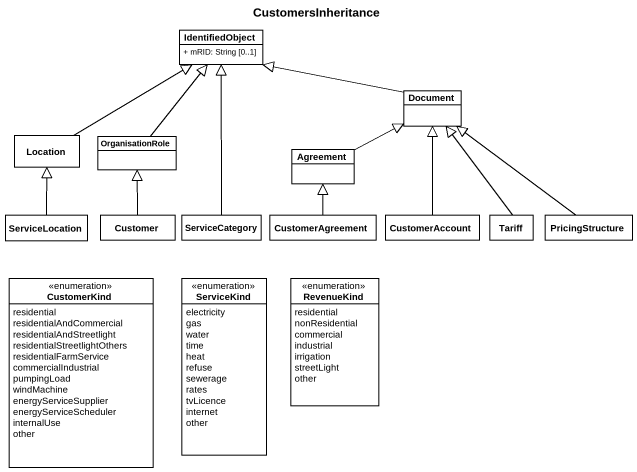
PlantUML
@startuml
title CustomersInheritance
hide circle
hide empty members
skinparam classAttributeIconSize 0
class IdentifiedObject {
  + mRID: String [0..1]
}
class Document
class Location
class OrganisationRole
class Agreement
class ServiceLocation
class Customer
class ServiceCategory
class CustomerAgreement
class CustomerAccount
class Tariff
class PricingStructure
enum CustomerKind {
  residential
  residentialAndCommercial
  residentialAndStreetlight
  residentialStreetlightOthers
  residentialFarmService
  commercialIndustrial
  pumpingLoad
  windMachine
  energyServiceSupplier
  energyServiceScheduler
  internalUse
  other
}
enum ServiceKind {
  electricity
  gas
  water
  time
  heat
  refuse
  sewerage
  rates
  tvLicence
  internet
  other
}
enum RevenueKind {
  residential
  nonResidential
  commercial
  industrial
  irrigation
  streetLight
  other
}
Document -left-|> IdentifiedObject
Location -right-|> IdentifiedObject
OrganisationRole -up-|> IdentifiedObject
Agreement -right-|> Document
ServiceLocation -up-|> Location
Customer -up-|> OrganisationRole
ServiceCategory -up-|> IdentifiedObject
CustomerAgreement -up-|> Agreement
CustomerAccount -up-|> Document
Tariff -up-|> Document
PricingStructure -up-|> Document
@enduml
